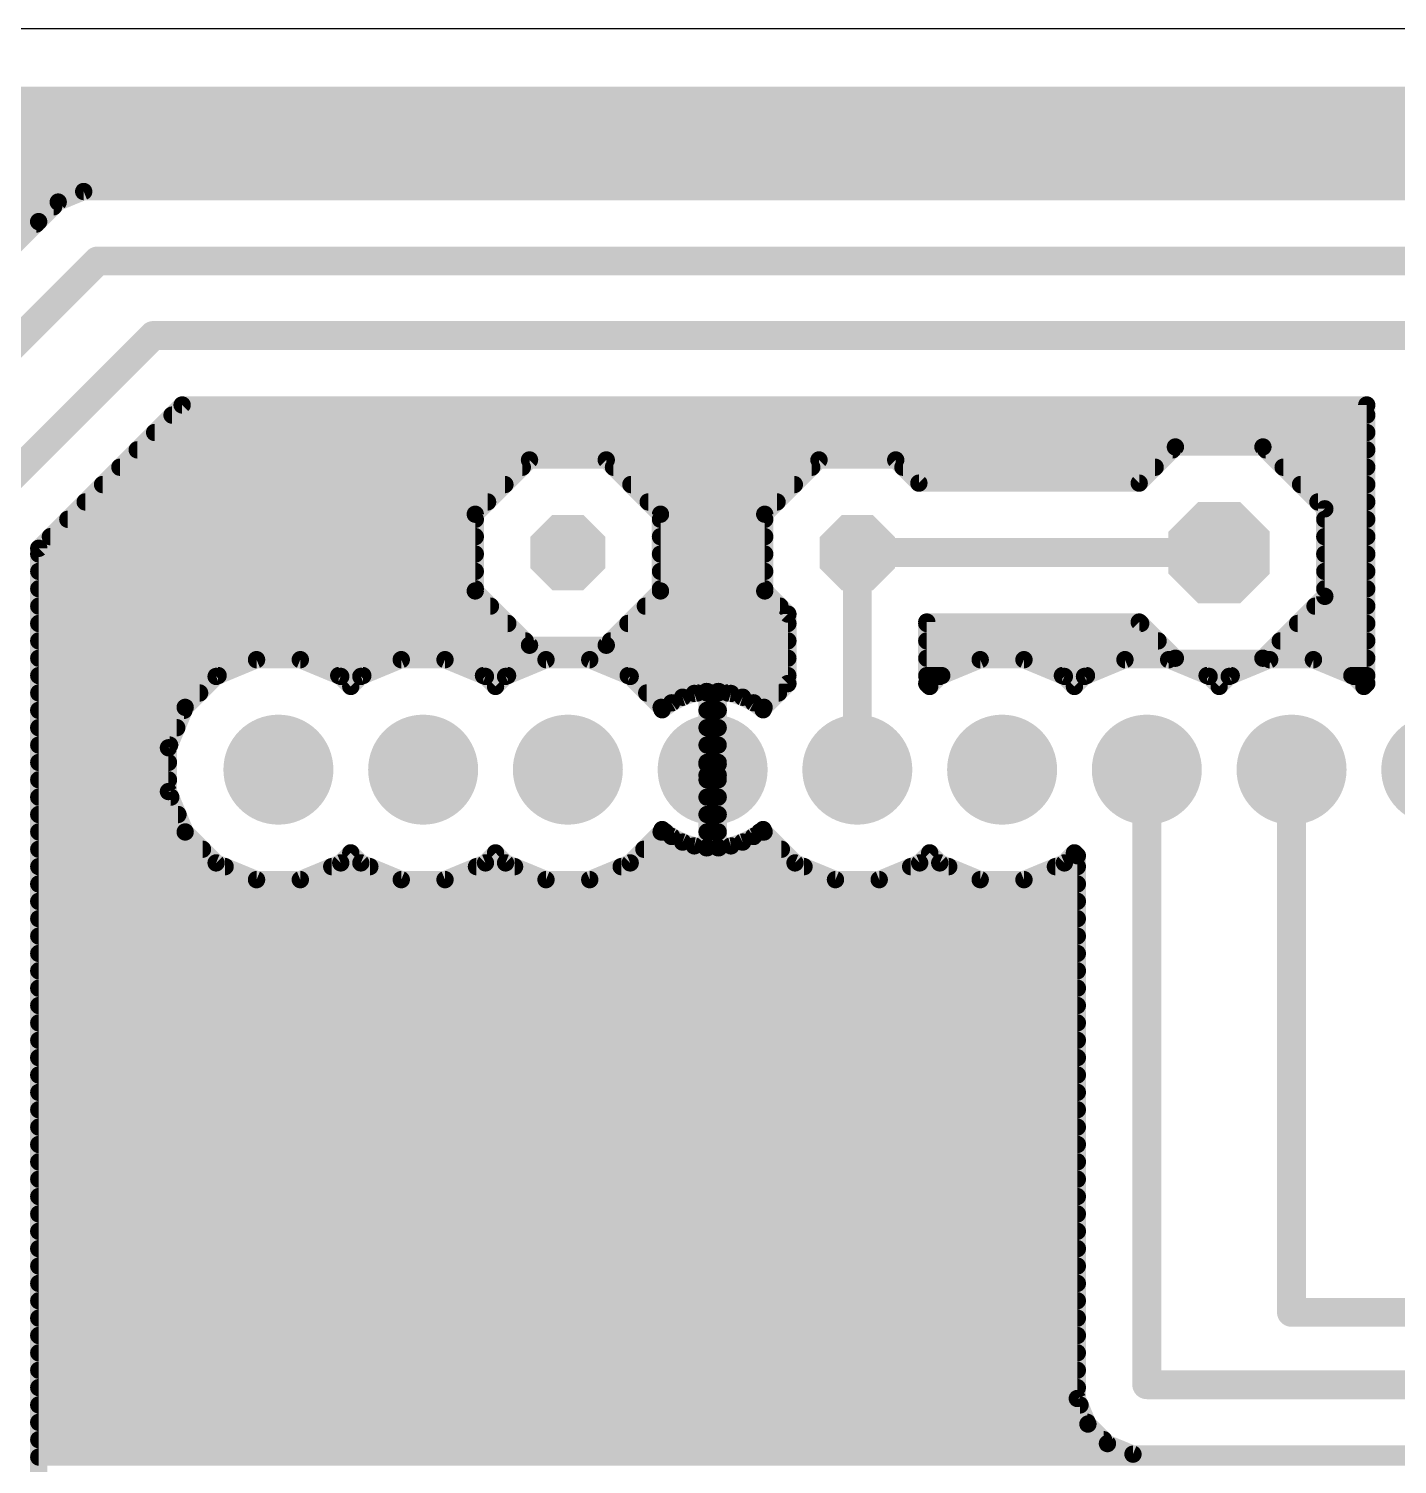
# Model space of a CAD drawing. Header units: millimetres. Extents: x 0 to 653, y 0 to 287.
# Drawn here: x 19.43 to 43.45, y 68.45 to 93.65 of the extents above; entities that cross this region are included whole.
import ezdxf

# ---------------------------------------------------------------- set-up
doc = ezdxf.new("R2010")
doc.units = ezdxf.units.MM
for name, color, linetype in [('16', 7, 'Continuous'), ('17', 7, 'Continuous'), ('20', 7, 'Continuous')]:
    doc.layers.add(name, color=color, linetype=linetype)

# ---------------------------------------------------------------- blocks, each defined once
blk = doc.blocks.new('ROUNDP')
at = {"const_width": 0.5}
blk.add_lwpolyline([(0, -0.25, 1), (0, 0.25, 1), (0, -0.25)], format="xyb", dxfattribs=at)
blk = doc.blocks.new('OCTAGONP')
at = {"const_width": 0.5}
blk.add_lwpolyline([(-0.25, -0.1036), (-0.25, 0.1036), (-0.1036, 0.25), (0.1036, 0.25), (0.25, 0.1036), (0.25, -0.1036), (0.1036, -0.25), (-0.1036, -0.25), (-0.25, -0.1036), (-0.25, 0.1036)], dxfattribs=at)

msp = doc.modelspace()

# ---------------------------------------------------------------- linework, layer by layer
at = {"layer": '16'}
for points, const_width in [([(3.357, 92.482), (86.347, 92.482)], 0.305), ([(3.526, 92.354), (86.347, 92.354)], 0.305), ([(3.831, 92.05), (86.347, 92.05)], 0.305), ([(3.98, 91.745), (86.347, 91.745)], 0.305), ([(4.106, 91.44), (86.347, 91.44)], 0.305), ([(4.108, 91.135), (86.347, 91.135)], 0.305), ([(4.108, 90.83), (86.347, 90.83)], 0.305), ([(19.947, 90.607), (19.604, 90.264)], 0.305), ([(20.395, 90.793), (19.947, 90.607)], 0.305), ([(46.915, 90.793), (20.395, 90.793)], 0.305), ([(3.99, 90.526), (19.866, 90.526)], 0.305), ([(3.856, 90.221), (19.561, 90.221)], 0.305), ([(19.604, 90.264), (16.454, 87.114)], 0.305), ([(17.145, 86.081), (20.637, 89.573)], 0.508), ([(20.637, 89.573), (46.672, 89.573)], 0.508), ([(21.617, 88.265), (18.387, 85.035)], 0.508), ([(44.133, 88.265), (21.617, 88.265)], 0.508), ([(19.607, 84.53), (22.122, 87.046)], 0.305), ([(22.122, 87.046), (42.913, 87.046)], 0.305), ([(42.913, 87.046), (42.913, 82.156)], 0.305), ([(21.945, 86.868), (42.913, 86.868)], 0.305), ([(21.64, 86.563), (42.913, 86.563)], 0.305), ([(39.554, 86.309), (38.919, 85.674)], 0.305), ([(41.09, 86.309), (39.554, 86.309)], 0.305), ([(42.177, 85.223), (41.09, 86.309)], 0.305), ([(21.335, 86.258), (39.504, 86.258)], 0.305), ([(28.219, 86.081), (27.267, 85.128)], 0.305), ([(29.566, 86.081), (28.219, 86.081)], 0.305), ([(30.518, 85.128), (29.566, 86.081)], 0.305), ([(33.299, 86.081), (32.347, 85.128)], 0.305), ([(34.646, 86.081), (33.299, 86.081)], 0.305), ([(35.052, 85.674), (34.646, 86.081)], 0.305), ([(41.141, 86.258), (42.913, 86.258)], 0.305), ([(21.03, 85.954), (28.092, 85.954)], 0.305), ([(29.693, 85.954), (33.172, 85.954)], 0.305), ([(34.773, 85.954), (39.199, 85.954)], 0.305), ([(41.446, 85.954), (42.913, 85.954)], 0.305), ([(20.726, 85.649), (27.787, 85.649)], 0.305), ([(29.998, 85.649), (32.867, 85.649)], 0.305), ([(38.919, 85.674), (35.052, 85.674)], 0.305), ([(41.751, 85.649), (42.913, 85.649)], 0.305), ([(20.421, 85.344), (27.483, 85.344)], 0.305), ([(30.302, 85.344), (32.563, 85.344)], 0.305), ([(42.056, 85.344), (42.913, 85.344)], 0.305), ([(20.116, 85.039), (27.267, 85.039)], 0.305), ([(27.267, 85.128), (27.267, 83.782)], 0.305), ([(30.518, 83.782), (30.518, 85.128)], 0.305), ([(30.518, 85.039), (32.347, 85.039)], 0.305), ([(32.347, 85.128), (32.347, 83.782)], 0.305), ([(42.177, 83.687), (42.177, 85.223)], 0.305), ([(42.177, 85.039), (42.913, 85.039)], 0.305), ([(19.607, 64.143), (19.607, 84.53)], 0.305), ([(19.811, 84.734), (27.267, 84.734)], 0.305), ([(30.518, 84.734), (32.347, 84.734)], 0.305), ([(33.972, 84.455), (33.972, 80.645)], 0.508), ([(40.322, 84.455), (33.972, 84.455)], 0.508), ([(42.177, 84.734), (42.913, 84.734)], 0.305), ([(19.607, 84.43), (27.267, 84.43)], 0.305), ([(30.518, 84.43), (32.347, 84.43)], 0.305), ([(42.177, 84.43), (42.913, 84.43)], 0.305), ([(19.607, 84.125), (27.267, 84.125)], 0.305), ([(30.518, 84.125), (32.347, 84.125)], 0.305), ([(42.177, 84.125), (42.913, 84.125)], 0.305), ([(19.607, 83.82), (27.267, 83.82)], 0.305), ([(27.267, 83.782), (28.219, 82.829)], 0.305), ([(29.566, 82.829), (30.518, 83.782)], 0.305), ([(30.518, 83.82), (32.347, 83.82)], 0.305), ([(32.347, 83.782), (32.753, 83.375)], 0.305), ([(42.177, 83.82), (42.913, 83.82)], 0.305), ([(19.607, 83.515), (27.533, 83.515)], 0.305), ([(30.252, 83.515), (32.613, 83.515)], 0.305), ([(41.09, 82.601), (42.177, 83.687)], 0.305), ([(42.005, 83.515), (42.913, 83.515)], 0.305), ([(32.753, 83.375), (32.753, 82.156)], 0.305), ([(19.607, 83.21), (27.838, 83.21)], 0.305), ([(29.947, 83.21), (32.753, 83.21)], 0.305), ([(35.192, 82.156), (35.192, 83.236)], 0.305), ([(35.192, 83.236), (38.919, 83.236)], 0.305), ([(35.192, 83.21), (38.945, 83.21)], 0.305), ([(38.919, 83.236), (39.554, 82.601)], 0.305), ([(41.7, 83.21), (42.913, 83.21)], 0.305), ([(19.607, 82.906), (28.143, 82.906)], 0.305), ([(28.219, 82.829), (29.566, 82.829)], 0.305), ([(29.642, 82.906), (32.753, 82.906)], 0.305), ([(35.192, 82.906), (39.25, 82.906)], 0.305), ([(41.395, 82.906), (42.913, 82.906)], 0.305), ([(19.607, 82.601), (32.753, 82.601)], 0.305), ([(23.428, 82.575), (22.719, 82.281)], 0.305), ([(24.197, 82.575), (23.428, 82.575)], 0.305), ([(24.906, 82.281), (24.197, 82.575)], 0.305), ([(25.968, 82.575), (25.259, 82.281)], 0.305), ([(26.736, 82.575), (25.968, 82.575)], 0.305), ([(27.446, 82.281), (26.736, 82.575)], 0.305), ([(28.509, 82.575), (27.799, 82.281)], 0.305), ([(29.276, 82.575), (28.509, 82.575)], 0.305), ([(29.986, 82.281), (29.276, 82.575)], 0.305), ([(35.192, 82.601), (39.554, 82.601)], 0.305), ([(36.129, 82.575), (35.419, 82.281)], 0.305), ([(36.897, 82.575), (36.129, 82.575)], 0.305), ([(37.606, 82.281), (36.897, 82.575)], 0.305), ([(38.669, 82.575), (37.959, 82.281)], 0.305), ([(39.437, 82.575), (38.669, 82.575)], 0.305), ([(40.146, 82.281), (39.437, 82.575)], 0.305), ([(39.554, 82.601), (41.09, 82.601)], 0.305), ([(41.209, 82.575), (40.499, 82.281)], 0.305), ([(41.09, 82.601), (42.913, 82.601)], 0.305), ([(41.977, 82.575), (41.209, 82.575)], 0.305), ([(42.686, 82.281), (41.977, 82.575)], 0.305), ([(19.607, 82.296), (22.754, 82.296)], 0.305), ([(22.719, 82.281), (22.176, 81.739)], 0.305), ([(24.871, 82.296), (25.294, 82.296)], 0.305), ([(25.082, 82.105), (24.906, 82.281)], 0.305), ([(25.259, 82.281), (25.082, 82.105)], 0.305), ([(27.411, 82.296), (27.834, 82.296)], 0.305), ([(27.622, 82.105), (27.446, 82.281)], 0.305), ([(27.799, 82.281), (27.622, 82.105)], 0.305), ([(29.951, 82.296), (32.753, 82.296)], 0.305), ([(30.529, 81.739), (29.986, 82.281)], 0.305), ([(35.192, 82.296), (35.454, 82.296)], 0.305), ([(35.419, 82.281), (35.242, 82.105)], 0.305), ([(37.571, 82.296), (37.994, 82.296)], 0.305), ([(37.782, 82.105), (37.606, 82.281)], 0.305), ([(37.959, 82.281), (37.782, 82.105)], 0.305), ([(40.111, 82.296), (40.534, 82.296)], 0.305), ([(40.322, 82.105), (40.146, 82.281)], 0.305), ([(40.499, 82.281), (40.322, 82.105)], 0.305), ([(42.651, 82.296), (42.913, 82.296)], 0.305), ([(42.862, 82.105), (42.686, 82.281)], 0.305), ([(19.607, 81.991), (22.429, 81.991)], 0.305), ([(30.276, 81.991), (31.164, 81.991)], 0.305), ([(31.325, 82.017), (31.111, 81.983)], 0.305), ([(31.335, 82.017), (31.325, 82.017)], 0.305), ([(31.335, 80.743), (31.335, 82.017)], 0.305), ([(31.335, 81.991), (31.53, 81.991)], 0.305), ([(31.54, 82.017), (31.53, 82.017)], 0.305), ([(31.53, 82.017), (31.53, 80.743)], 0.305), ([(31.754, 81.983), (31.54, 82.017)], 0.305), ([(31.701, 81.991), (32.589, 81.991)], 0.305), ([(32.753, 82.156), (32.336, 81.739)], 0.305), ([(35.242, 82.105), (35.192, 82.156)], 0.305), ([(42.913, 82.156), (42.862, 82.105)], 0.305), ([(22.176, 81.739), (21.882, 81.029)], 0.305), ([(30.546, 81.697), (30.529, 81.739)], 0.305), ([(30.714, 81.818), (30.546, 81.697)], 0.305), ([(30.906, 81.916), (30.714, 81.818)], 0.305), ([(31.111, 81.983), (30.906, 81.916)], 0.305), ([(31.959, 81.916), (31.754, 81.983)], 0.305), ([(32.151, 81.818), (31.959, 81.916)], 0.305), ([(32.319, 81.697), (32.151, 81.818)], 0.305), ([(32.336, 81.739), (32.319, 81.697)], 0.305), ([(19.607, 81.686), (22.154, 81.686)], 0.305), ([(31.335, 81.686), (31.53, 81.686)], 0.305), ([(19.607, 81.382), (22.028, 81.382)], 0.305), ([(31.335, 81.382), (31.53, 81.382)], 0.305), ([(19.607, 81.077), (21.902, 81.077)], 0.305), ([(21.882, 81.029), (21.882, 80.261)], 0.305), ([(31.335, 81.077), (31.53, 81.077)], 0.305), ([(19.607, 80.772), (21.882, 80.772)], 0.305), ([(31.335, 80.772), (31.53, 80.772)], 0.305), ([(31.53, 80.743), (31.335, 80.743)], 0.305), ([(39.053, 80.645), (39.053, 69.85)], 0.508), ([(41.593, 80.645), (41.593, 71.12)], 0.508), ([(31.335, 79.273), (31.335, 80.547)], 0.305), ([(31.335, 80.547), (31.53, 80.547)], 0.305), ([(31.53, 80.547), (31.53, 79.273)], 0.305), ([(19.607, 80.467), (21.882, 80.467)], 0.305), ([(21.882, 80.261), (22.176, 79.552)], 0.305), ([(31.335, 80.467), (31.53, 80.467)], 0.305), ([(19.607, 80.162), (21.923, 80.162)], 0.305), ([(31.335, 80.162), (31.53, 80.162)], 0.305), ([(19.607, 79.858), (22.049, 79.858)], 0.305), ([(31.335, 79.858), (31.53, 79.858)], 0.305), ([(19.607, 79.553), (22.175, 79.553)], 0.305), ([(22.176, 79.552), (22.719, 79.008)], 0.305), ([(29.986, 79.008), (30.529, 79.552)], 0.305), ([(30.529, 79.552), (30.546, 79.593)], 0.305), ([(30.529, 79.553), (30.602, 79.553)], 0.305), ([(30.546, 79.593), (30.714, 79.472)], 0.305), ([(30.714, 79.472), (30.906, 79.374)], 0.305), ([(31.335, 79.553), (31.53, 79.553)], 0.305), ([(31.959, 79.374), (32.151, 79.472)], 0.305), ([(32.151, 79.472), (32.319, 79.593)], 0.305), ([(32.263, 79.553), (32.336, 79.553)], 0.305), ([(32.319, 79.593), (32.336, 79.552)], 0.305), ([(32.336, 79.552), (32.879, 79.008)], 0.305), ([(19.607, 79.248), (22.48, 79.248)], 0.305), ([(30.226, 79.248), (32.639, 79.248)], 0.305), ([(30.906, 79.374), (31.111, 79.307)], 0.305), ([(31.111, 79.307), (31.325, 79.273)], 0.305), ([(31.325, 79.273), (31.335, 79.273)], 0.305), ([(31.53, 79.273), (31.54, 79.273)], 0.305), ([(31.54, 79.273), (31.754, 79.307)], 0.305), ([(31.754, 79.307), (31.959, 79.374)], 0.305), ([(22.719, 79.008), (23.428, 78.715)], 0.305), ([(24.197, 78.715), (24.906, 79.008)], 0.305), ([(24.906, 79.008), (25.082, 79.185)], 0.305), ([(25.082, 79.185), (25.259, 79.008)], 0.305), ([(25.259, 79.008), (25.968, 78.715)], 0.305), ([(26.736, 78.715), (27.446, 79.008)], 0.305), ([(27.446, 79.008), (27.622, 79.185)], 0.305), ([(27.622, 79.185), (27.799, 79.008)], 0.305), ([(27.799, 79.008), (28.509, 78.715)], 0.305), ([(29.276, 78.715), (29.986, 79.008)], 0.305), ([(32.879, 79.008), (33.589, 78.715)], 0.305), ([(34.356, 78.715), (35.066, 79.008)], 0.305), ([(35.066, 79.008), (35.242, 79.185)], 0.305), ([(35.242, 79.185), (35.419, 79.008)], 0.305), ([(35.419, 79.008), (36.129, 78.715)], 0.305), ([(36.897, 78.715), (37.606, 79.008)], 0.305), ([(37.606, 79.008), (37.782, 79.185)], 0.305), ([(37.782, 79.185), (37.833, 79.134)], 0.305), ([(37.833, 79.134), (37.833, 69.608)], 0.305), ([(19.607, 78.943), (22.877, 78.943)], 0.305), ([(23.428, 78.715), (24.197, 78.715)], 0.305), ([(24.748, 78.943), (25.417, 78.943)], 0.305), ([(25.968, 78.715), (26.736, 78.715)], 0.305), ([(27.288, 78.943), (27.957, 78.943)], 0.305), ([(28.509, 78.715), (29.276, 78.715)], 0.305), ([(29.828, 78.943), (33.037, 78.943)], 0.305), ([(33.589, 78.715), (34.356, 78.715)], 0.305), ([(34.908, 78.943), (35.577, 78.943)], 0.305), ([(36.129, 78.715), (36.897, 78.715)], 0.305), ([(37.448, 78.943), (37.833, 78.943)], 0.305), ([(19.607, 78.638), (37.833, 78.638)], 0.305), ([(19.607, 78.334), (37.833, 78.334)], 0.305), ([(19.607, 78.029), (37.833, 78.029)], 0.305), ([(19.607, 77.724), (37.833, 77.724)], 0.305), ([(19.607, 77.419), (37.833, 77.419)], 0.305), ([(19.607, 77.114), (37.833, 77.114)], 0.305), ([(19.607, 76.81), (37.833, 76.81)], 0.305), ([(19.607, 76.505), (37.833, 76.505)], 0.305), ([(19.607, 76.2), (37.833, 76.2)], 0.305), ([(19.607, 75.895), (37.833, 75.895)], 0.305), ([(19.607, 75.59), (37.833, 75.59)], 0.305), ([(19.607, 75.286), (37.833, 75.286)], 0.305), ([(19.607, 74.981), (37.833, 74.981)], 0.305), ([(19.607, 74.676), (37.833, 74.676)], 0.305), ([(19.607, 74.371), (37.833, 74.371)], 0.305), ([(19.607, 74.066), (37.833, 74.066)], 0.305), ([(19.607, 73.762), (37.833, 73.762)], 0.305), ([(19.607, 73.457), (37.833, 73.457)], 0.305), ([(19.607, 73.152), (37.833, 73.152)], 0.305), ([(19.607, 72.847), (37.833, 72.847)], 0.305), ([(19.607, 72.542), (37.833, 72.542)], 0.305), ([(19.607, 72.238), (37.833, 72.238)], 0.305), ([(19.607, 71.933), (37.833, 71.933)], 0.305), ([(19.607, 71.628), (37.833, 71.628)], 0.305), ([(19.607, 71.323), (37.833, 71.323)], 0.305), ([(41.593, 71.12), (67.945, 71.12)], 0.508), ([(19.607, 71.018), (37.833, 71.018)], 0.305), ([(19.607, 70.714), (37.833, 70.714)], 0.305), ([(19.607, 70.409), (37.833, 70.409)], 0.305), ([(19.607, 70.104), (37.833, 70.104)], 0.305), ([(39.053, 69.85), (67.31, 69.85)], 0.508), ([(19.607, 69.799), (37.833, 69.799)], 0.305), ([(19.607, 69.494), (37.88, 69.494)], 0.305), ([(37.833, 69.608), (38.019, 69.159)], 0.305), ([(19.607, 69.19), (38.006, 69.19)], 0.305), ([(38.019, 69.159), (38.362, 68.816)], 0.305), ([(19.607, 68.885), (38.294, 68.885)], 0.305), ([(38.362, 68.816), (38.81, 68.631)], 0.305), ([(19.607, 68.58), (66.856, 68.58)], 0.305), ([(38.81, 68.631), (66.805, 68.631)], 0.305)]:
    msp.add_lwpolyline(points, dxfattribs=dict(at, const_width=const_width))
for points, const_width in [([(19.918, 90.677, 1), (19.976, 90.537)], 0.152), ([(20.001, 90.553, 1), (19.893, 90.661)], 0.152), ([(20.395, 90.869, 1), (20.395, 90.716)], 0.152), ([(20.424, 90.722, 1), (20.366, 90.863)], 0.152), ([(19.866, 90.449, 1), (19.866, 90.602)], 0.152), ([(19.55, 90.318, 1), (19.658, 90.21)], 0.152), ([(19.658, 90.21, 1), (19.55, 90.318)], 0.152), ([(19.561, 90.145, 1), (19.561, 90.297)], 0.152), ([(20.637, 89.7, 1), (20.637, 89.446)], 0.254), ([(20.727, 89.484, 1), (20.548, 89.663)], 0.254), ([(21.617, 88.392, 1), (21.617, 88.138)], 0.254), ([(21.707, 88.175, 1), (21.528, 88.355)], 0.254), ([(22.122, 87.122, 1), (22.122, 86.97)], 0.152), ([(22.176, 86.992, 1), (22.069, 87.1)], 0.152), ([(42.989, 87.046, 1), (42.837, 87.046)], 0.152), ([(42.913, 86.97, 1), (42.913, 87.122)], 0.152), ([(21.945, 86.944, 1), (21.945, 86.792)], 0.152), ([(42.913, 86.792, 1), (42.913, 86.944)], 0.152), ([(21.64, 86.639, 1), (21.64, 86.487)], 0.152), ([(42.913, 86.487, 1), (42.913, 86.639)], 0.152), ([(39.554, 86.385, 1), (39.554, 86.233)], 0.152), ([(39.608, 86.255, 1), (39.501, 86.363)], 0.152), ([(41.144, 86.363, 1), (41.037, 86.255)], 0.152), ([(41.09, 86.233, 1), (41.09, 86.385)], 0.152), ([(21.335, 86.335, 1), (21.335, 86.182)], 0.152), ([(28.219, 86.157, 1), (28.219, 86.004)], 0.152), ([(28.273, 86.027, 1), (28.165, 86.135)], 0.152), ([(29.62, 86.135, 1), (29.512, 86.027)], 0.152), ([(29.566, 86.004, 1), (29.566, 86.157)], 0.152), ([(33.299, 86.157, 1), (33.299, 86.004)], 0.152), ([(33.353, 86.027, 1), (33.245, 86.135)], 0.152), ([(34.7, 86.135, 1), (34.592, 86.027)], 0.152), ([(34.646, 86.004, 1), (34.646, 86.157)], 0.152), ([(39.504, 86.182, 1), (39.504, 86.335)], 0.152), ([(41.141, 86.335, 1), (41.141, 86.182)], 0.152), ([(42.913, 86.182, 1), (42.913, 86.335)], 0.152), ([(21.03, 86.03, 1), (21.03, 85.877)], 0.152), ([(28.092, 85.877, 1), (28.092, 86.03)], 0.152), ([(29.693, 86.03, 1), (29.693, 85.877)], 0.152), ([(33.172, 85.877, 1), (33.172, 86.03)], 0.152), ([(34.773, 86.03, 1), (34.773, 85.877)], 0.152), ([(39.199, 85.877, 1), (39.199, 86.03)], 0.152), ([(41.446, 86.03, 1), (41.446, 85.877)], 0.152), ([(42.913, 85.877, 1), (42.913, 86.03)], 0.152), ([(20.726, 85.725, 1), (20.726, 85.573)], 0.152), ([(27.787, 85.573, 1), (27.787, 85.725)], 0.152), ([(29.998, 85.725, 1), (29.998, 85.573)], 0.152), ([(32.867, 85.573, 1), (32.867, 85.725)], 0.152), ([(35.052, 85.75, 1), (35.052, 85.598)], 0.152), ([(34.998, 85.62, 1), (35.106, 85.728)], 0.152), ([(38.866, 85.728, 1), (38.973, 85.62)], 0.152), ([(38.919, 85.598, 1), (38.919, 85.75)], 0.152), ([(41.751, 85.725, 1), (41.751, 85.573)], 0.152), ([(42.913, 85.573, 1), (42.913, 85.725)], 0.152), ([(20.421, 85.42, 1), (20.421, 85.268)], 0.152), ([(27.483, 85.268, 1), (27.483, 85.42)], 0.152), ([(30.302, 85.42, 1), (30.302, 85.268)], 0.152), ([(32.563, 85.268, 1), (32.563, 85.42)], 0.152), ([(42.056, 85.42, 1), (42.056, 85.268)], 0.152), ([(42.913, 85.268, 1), (42.913, 85.42)], 0.152), ([(20.116, 85.115, 1), (20.116, 84.963)], 0.152), ([(27.343, 85.128, 1), (27.191, 85.128)], 0.152), ([(27.213, 85.182, 1), (27.321, 85.075)], 0.152), ([(27.267, 84.963, 1), (27.267, 85.115)], 0.152), ([(30.594, 85.128, 1), (30.442, 85.128)], 0.152), ([(30.518, 85.115, 1), (30.518, 84.963)], 0.152), ([(30.464, 85.075, 1), (30.572, 85.182)], 0.152), ([(32.423, 85.128, 1), (32.271, 85.128)], 0.152), ([(32.293, 85.182, 1), (32.401, 85.075)], 0.152), ([(32.347, 84.963, 1), (32.347, 85.115)], 0.152), ([(42.253, 85.223, 1), (42.1, 85.223)], 0.152), ([(42.177, 85.115, 1), (42.177, 84.963)], 0.152), ([(42.123, 85.169, 1), (42.231, 85.277)], 0.152), ([(42.913, 84.963, 1), (42.913, 85.115)], 0.152), ([(19.683, 84.53, 1), (19.53, 84.53)], 0.152), ([(19.811, 84.811, 1), (19.811, 84.658)], 0.152), ([(27.267, 84.658, 1), (27.267, 84.811)], 0.152), ([(30.518, 84.811, 1), (30.518, 84.658)], 0.152), ([(32.347, 84.658, 1), (32.347, 84.811)], 0.152), ([(34.099, 84.455, 1), (33.846, 84.455)], 0.254), ([(33.972, 84.582, 1), (33.972, 84.328)], 0.254), ([(40.322, 84.328, 1), (40.322, 84.582)], 0.254), ([(42.177, 84.811, 1), (42.177, 84.658)], 0.152), ([(42.913, 84.658, 1), (42.913, 84.811)], 0.152), ([(19.553, 84.584, 1), (19.661, 84.476)], 0.152), ([(19.607, 84.506, 1), (19.607, 84.353)], 0.152), ([(27.267, 84.353, 1), (27.267, 84.506)], 0.152), ([(30.518, 84.506, 1), (30.518, 84.353)], 0.152), ([(32.347, 84.353, 1), (32.347, 84.506)], 0.152), ([(42.177, 84.506, 1), (42.177, 84.353)], 0.152), ([(42.913, 84.353, 1), (42.913, 84.506)], 0.152), ([(19.607, 84.201, 1), (19.607, 84.049)], 0.152), ([(27.267, 84.049, 1), (27.267, 84.201)], 0.152), ([(30.518, 84.201, 1), (30.518, 84.049)], 0.152), ([(32.347, 84.049, 1), (32.347, 84.201)], 0.152), ([(42.177, 84.201, 1), (42.177, 84.049)], 0.152), ([(42.913, 84.049, 1), (42.913, 84.201)], 0.152), ([(19.607, 83.896, 1), (19.607, 83.744)], 0.152), ([(27.321, 83.835, 1), (27.213, 83.728)], 0.152), ([(27.267, 83.744, 1), (27.267, 83.896)], 0.152), ([(30.518, 83.896, 1), (30.518, 83.744)], 0.152), ([(30.572, 83.728, 1), (30.464, 83.835)], 0.152), ([(32.401, 83.835, 1), (32.293, 83.728)], 0.152), ([(32.347, 83.744, 1), (32.347, 83.896)], 0.152), ([(42.177, 83.896, 1), (42.177, 83.744)], 0.152), ([(42.913, 83.744, 1), (42.913, 83.896)], 0.152), ([(19.607, 83.591, 1), (19.607, 83.439)], 0.152), ([(27.191, 83.782, 1), (27.343, 83.782)], 0.152), ([(27.533, 83.439, 1), (27.533, 83.591)], 0.152), ([(30.252, 83.591, 1), (30.252, 83.439)], 0.152), ([(30.442, 83.782, 1), (30.594, 83.782)], 0.152), ([(32.271, 83.782, 1), (32.423, 83.782)], 0.152), ([(32.613, 83.439, 1), (32.613, 83.591)], 0.152), ([(42.005, 83.591, 1), (42.005, 83.439)], 0.152), ([(42.1, 83.687, 1), (42.253, 83.687)], 0.152), ([(42.231, 83.633, 1), (42.123, 83.741)], 0.152), ([(42.913, 83.439, 1), (42.913, 83.591)], 0.152), ([(32.83, 83.375, 1), (32.677, 83.375)], 0.152), ([(32.699, 83.321, 1), (32.807, 83.429)], 0.152), ([(19.607, 83.287, 1), (19.607, 83.134)], 0.152), ([(27.838, 83.134, 1), (27.838, 83.287)], 0.152), ([(29.947, 83.287, 1), (29.947, 83.134)], 0.152), ([(32.753, 83.134, 1), (32.753, 83.287)], 0.152), ([(35.268, 83.236, 1), (35.115, 83.236)], 0.152), ([(35.192, 83.312, 1), (35.192, 83.16)], 0.152), ([(35.192, 83.287, 1), (35.192, 83.134)], 0.152), ([(38.973, 83.29, 1), (38.866, 83.182)], 0.152), ([(38.919, 83.16, 1), (38.919, 83.312)], 0.152), ([(38.945, 83.134, 1), (38.945, 83.287)], 0.152), ([(41.7, 83.287, 1), (41.7, 83.134)], 0.152), ([(42.913, 83.134, 1), (42.913, 83.287)], 0.152), ([(19.607, 82.982, 1), (19.607, 82.829)], 0.152), ([(28.143, 82.829, 1), (28.143, 82.982)], 0.152), ([(28.219, 82.906, 1), (28.219, 82.753)], 0.152), ([(28.165, 82.775, 1), (28.273, 82.883)], 0.152), ([(29.512, 82.883, 1), (29.62, 82.775)], 0.152), ([(29.642, 82.982, 1), (29.642, 82.829)], 0.152), ([(29.566, 82.753, 1), (29.566, 82.906)], 0.152), ([(32.753, 82.829, 1), (32.753, 82.982)], 0.152), ([(35.192, 82.982, 1), (35.192, 82.829)], 0.152), ([(39.25, 82.829, 1), (39.25, 82.982)], 0.152), ([(41.395, 82.982, 1), (41.395, 82.829)], 0.152), ([(42.913, 82.829, 1), (42.913, 82.982)], 0.152), ([(19.607, 82.677, 1), (19.607, 82.525)], 0.152), ([(23.428, 82.652, 1), (23.428, 82.499)], 0.152), ([(23.458, 82.505, 1), (23.399, 82.646)], 0.152), ([(24.226, 82.646, 1), (24.167, 82.505)], 0.152), ([(24.197, 82.499, 1), (24.197, 82.652)], 0.152), ([(25.968, 82.652, 1), (25.968, 82.499)], 0.152), ([(25.998, 82.505, 1), (25.939, 82.646)], 0.152), ([(26.766, 82.646, 1), (26.707, 82.505)], 0.152), ([(26.736, 82.499, 1), (26.736, 82.652)], 0.152), ([(28.509, 82.652, 1), (28.509, 82.499)], 0.152), ([(28.538, 82.505, 1), (28.479, 82.646)], 0.152), ([(29.306, 82.646, 1), (29.247, 82.505)], 0.152), ([(29.276, 82.499, 1), (29.276, 82.652)], 0.152), ([(32.753, 82.525, 1), (32.753, 82.677)], 0.152), ([(35.192, 82.677, 1), (35.192, 82.525)], 0.152), ([(36.129, 82.652, 1), (36.129, 82.499)], 0.152), ([(36.158, 82.505, 1), (36.099, 82.646)], 0.152), ([(36.926, 82.646, 1), (36.867, 82.505)], 0.152), ([(36.897, 82.499, 1), (36.897, 82.652)], 0.152), ([(38.669, 82.652, 1), (38.669, 82.499)], 0.152), ([(38.698, 82.505, 1), (38.639, 82.646)], 0.152), ([(39.466, 82.646, 1), (39.407, 82.505)], 0.152), ([(39.437, 82.499, 1), (39.437, 82.652)], 0.152), ([(39.554, 82.677, 1), (39.554, 82.525)], 0.152), ([(39.501, 82.547, 1), (39.608, 82.655)], 0.152), ([(39.554, 82.525, 1), (39.554, 82.677)], 0.152), ([(41.09, 82.677, 1), (41.09, 82.525)], 0.152), ([(41.037, 82.655, 1), (41.144, 82.547)], 0.152), ([(41.09, 82.525, 1), (41.09, 82.677)], 0.152), ([(41.209, 82.652, 1), (41.209, 82.499)], 0.152), ([(41.238, 82.505, 1), (41.179, 82.646)], 0.152), ([(42.006, 82.646, 1), (41.947, 82.505)], 0.152), ([(41.977, 82.499, 1), (41.977, 82.652)], 0.152), ([(42.913, 82.525, 1), (42.913, 82.677)], 0.152), ([(19.607, 82.372, 1), (19.607, 82.22)], 0.152), ([(22.69, 82.352, 1), (22.748, 82.211)], 0.152), ([(22.773, 82.228, 1), (22.665, 82.335)], 0.152), ([(22.754, 82.22, 1), (22.754, 82.372)], 0.152), ([(24.871, 82.372, 1), (24.871, 82.22)], 0.152), ([(24.96, 82.335, 1), (24.852, 82.228)], 0.152), ([(24.877, 82.211, 1), (24.935, 82.352)], 0.152), ([(25.23, 82.352, 1), (25.288, 82.211)], 0.152), ([(25.313, 82.228, 1), (25.205, 82.335)], 0.152), ([(25.294, 82.22, 1), (25.294, 82.372)], 0.152), ([(27.411, 82.372, 1), (27.411, 82.22)], 0.152), ([(27.5, 82.335, 1), (27.392, 82.228)], 0.152), ([(27.417, 82.211, 1), (27.475, 82.352)], 0.152), ([(27.77, 82.352, 1), (27.828, 82.211)], 0.152), ([(27.853, 82.228, 1), (27.745, 82.335)], 0.152), ([(27.834, 82.22, 1), (27.834, 82.372)], 0.152), ([(29.951, 82.372, 1), (29.951, 82.22)], 0.152), ([(30.04, 82.335, 1), (29.932, 82.228)], 0.152), ([(29.957, 82.211, 1), (30.015, 82.352)], 0.152), ([(32.753, 82.22, 1), (32.753, 82.372)], 0.152), ([(35.192, 82.372, 1), (35.192, 82.22)], 0.152), ([(35.39, 82.352, 1), (35.448, 82.211)], 0.152), ([(35.473, 82.228, 1), (35.365, 82.335)], 0.152), ([(35.454, 82.22, 1), (35.454, 82.372)], 0.152), ([(37.571, 82.372, 1), (37.571, 82.22)], 0.152), ([(37.66, 82.335, 1), (37.552, 82.228)], 0.152), ([(37.577, 82.211, 1), (37.635, 82.352)], 0.152), ([(37.93, 82.352, 1), (37.988, 82.211)], 0.152), ([(38.013, 82.228, 1), (37.905, 82.335)], 0.152), ([(37.994, 82.22, 1), (37.994, 82.372)], 0.152), ([(40.111, 82.372, 1), (40.111, 82.22)], 0.152), ([(40.2, 82.335, 1), (40.092, 82.228)], 0.152), ([(40.117, 82.211, 1), (40.175, 82.352)], 0.152), ([(40.47, 82.352, 1), (40.528, 82.211)], 0.152), ([(40.553, 82.228, 1), (40.445, 82.335)], 0.152), ([(40.534, 82.22, 1), (40.534, 82.372)], 0.152), ([(42.651, 82.372, 1), (42.651, 82.22)], 0.152), ([(42.74, 82.335, 1), (42.632, 82.228)], 0.152), ([(42.657, 82.211, 1), (42.715, 82.352)], 0.152), ([(42.913, 82.22, 1), (42.913, 82.372)], 0.152), ([(19.607, 82.067, 1), (19.607, 81.915)], 0.152), ([(22.429, 81.915, 1), (22.429, 82.067)], 0.152), ([(25.029, 82.159, 1), (25.136, 82.051)], 0.152), ([(25.029, 82.051, 1), (25.136, 82.159)], 0.152), ([(27.569, 82.159, 1), (27.676, 82.051)], 0.152), ([(27.569, 82.051, 1), (27.676, 82.159)], 0.152), ([(30.276, 82.067, 1), (30.276, 81.915)], 0.152), ([(31.164, 81.915, 1), (31.164, 82.067)], 0.152), ([(31.325, 82.093, 1), (31.325, 81.94)], 0.152), ([(31.411, 82.017, 1), (31.259, 82.017)], 0.152), ([(31.335, 82.067, 1), (31.335, 81.915)], 0.152), ([(31.337, 81.941, 1), (31.313, 82.092)], 0.152), ([(31.335, 81.94, 1), (31.335, 82.093)], 0.152), ([(31.53, 82.093, 1), (31.53, 81.94)], 0.152), ([(31.606, 82.017, 1), (31.454, 82.017)], 0.152), ([(31.552, 82.092, 1), (31.529, 81.941)], 0.152), ([(31.53, 81.915, 1), (31.53, 82.067)], 0.152), ([(31.54, 81.94, 1), (31.54, 82.093)], 0.152), ([(31.701, 82.067, 1), (31.701, 81.915)], 0.152), ([(32.589, 81.915, 1), (32.589, 82.067)], 0.152), ([(32.677, 82.156, 1), (32.83, 82.156)], 0.152), ([(32.807, 82.102, 1), (32.699, 82.21)], 0.152), ([(35.246, 82.21, 1), (35.138, 82.102)], 0.152), ([(35.115, 82.156, 1), (35.268, 82.156)], 0.152), ([(35.189, 82.159, 1), (35.296, 82.051)], 0.152), ([(35.189, 82.051, 1), (35.296, 82.159)], 0.152), ([(37.729, 82.159, 1), (37.836, 82.051)], 0.152), ([(37.729, 82.051, 1), (37.836, 82.159)], 0.152), ([(40.269, 82.159, 1), (40.376, 82.051)], 0.152), ([(40.269, 82.051, 1), (40.376, 82.159)], 0.152), ([(42.809, 82.159, 1), (42.916, 82.051)], 0.152), ([(42.809, 82.051, 1), (42.916, 82.159)], 0.152), ([(42.837, 82.156, 1), (42.989, 82.156)], 0.152), ([(42.967, 82.102, 1), (42.859, 82.21)], 0.152), ([(22.246, 81.709, 1), (22.106, 81.768)], 0.152), ([(30.599, 81.768, 1), (30.459, 81.709)], 0.152), ([(30.679, 81.886, 1), (30.748, 81.75)], 0.152), ([(30.758, 81.756, 1), (30.669, 81.88)], 0.152), ([(30.882, 81.989, 1), (30.93, 81.844)], 0.152), ([(30.941, 81.848, 1), (30.871, 81.984)], 0.152), ([(31.099, 82.058, 1), (31.123, 81.908)], 0.152), ([(31.135, 81.91, 1), (31.088, 82.055)], 0.152), ([(31.777, 82.055, 1), (31.73, 81.91)], 0.152), ([(31.742, 81.908, 1), (31.766, 82.058)], 0.152), ([(31.994, 81.984, 1), (31.924, 81.848)], 0.152), ([(31.936, 81.844, 1), (31.983, 81.989)], 0.152), ([(32.196, 81.88, 1), (32.107, 81.756)], 0.152), ([(32.117, 81.75, 1), (32.186, 81.886)], 0.152), ([(32.406, 81.709, 1), (32.266, 81.768)], 0.152), ([(19.607, 81.763, 1), (19.607, 81.61)], 0.152), ([(22.122, 81.792, 1), (22.23, 81.685)], 0.152), ([(22.154, 81.61, 1), (22.154, 81.763)], 0.152), ([(30.502, 81.758, 1), (30.591, 81.635)], 0.152), ([(30.475, 81.685, 1), (30.583, 81.792)], 0.152), ([(30.476, 81.667, 1), (30.617, 81.726)], 0.152), ([(31.335, 81.763, 1), (31.335, 81.61)], 0.152), ([(31.53, 81.61, 1), (31.53, 81.763)], 0.152), ([(32.248, 81.726, 1), (32.389, 81.667)], 0.152), ([(32.282, 81.792, 1), (32.39, 81.685)], 0.152), ([(32.274, 81.635, 1), (32.363, 81.758)], 0.152), ([(19.607, 81.458, 1), (19.607, 81.305)], 0.152), ([(22.028, 81.305, 1), (22.028, 81.458)], 0.152), ([(31.335, 81.458, 1), (31.335, 81.305)], 0.152), ([(31.53, 81.305, 1), (31.53, 81.458)], 0.152), ([(19.607, 81.153, 1), (19.607, 81.001)], 0.152), ([(21.958, 81.029, 1), (21.806, 81.029)], 0.152), ([(21.902, 81.001, 1), (21.902, 81.153)], 0.152), ([(31.335, 81.153, 1), (31.335, 81.001)], 0.152), ([(31.53, 81.001, 1), (31.53, 81.153)], 0.152), ([(19.607, 80.848, 1), (19.607, 80.696)], 0.152), ([(21.812, 81.058, 1), (21.953, 81)], 0.152), ([(21.882, 80.696, 1), (21.882, 80.848)], 0.152), ([(31.335, 80.848, 1), (31.335, 80.696)], 0.152), ([(31.335, 80.819, 1), (31.335, 80.666)], 0.152), ([(31.53, 80.696, 1), (31.53, 80.848)], 0.152), ([(31.53, 80.666, 1), (31.53, 80.819)], 0.152), ([(39.179, 80.645, 1), (38.925, 80.645)], 0.254), ([(41.719, 80.645, 1), (41.465, 80.645)], 0.254), ([(31.259, 80.743, 1), (31.411, 80.743)], 0.152), ([(31.411, 80.547, 1), (31.259, 80.547)], 0.152), ([(31.335, 80.624, 1), (31.335, 80.471)], 0.152), ([(31.454, 80.743, 1), (31.606, 80.743)], 0.152), ([(31.606, 80.547, 1), (31.454, 80.547)], 0.152), ([(31.53, 80.471, 1), (31.53, 80.624)], 0.152), ([(33.846, 80.645, 1), (34.099, 80.645)], 0.254), ([(19.607, 80.543, 1), (19.607, 80.391)], 0.152), ([(21.953, 80.29, 1), (21.812, 80.232)], 0.152), ([(21.882, 80.391, 1), (21.882, 80.543)], 0.152), ([(31.335, 80.543, 1), (31.335, 80.391)], 0.152), ([(31.53, 80.391, 1), (31.53, 80.543)], 0.152), ([(19.607, 80.239, 1), (19.607, 80.086)], 0.152), ([(21.806, 80.261, 1), (21.958, 80.261)], 0.152), ([(21.923, 80.086, 1), (21.923, 80.239)], 0.152), ([(31.335, 80.239, 1), (31.335, 80.086)], 0.152), ([(31.53, 80.086, 1), (31.53, 80.239)], 0.152), ([(19.607, 79.934, 1), (19.607, 79.781)], 0.152), ([(22.049, 79.781, 1), (22.049, 79.934)], 0.152), ([(31.335, 79.934, 1), (31.335, 79.781)], 0.152), ([(31.53, 79.781, 1), (31.53, 79.934)], 0.152), ([(19.607, 79.629, 1), (19.607, 79.477)], 0.152), ([(22.23, 79.605, 1), (22.122, 79.498)], 0.152), ([(22.106, 79.522, 1), (22.246, 79.581)], 0.152), ([(22.175, 79.477, 1), (22.175, 79.629)], 0.152), ([(30.529, 79.629, 1), (30.529, 79.477)], 0.152), ([(30.459, 79.581, 1), (30.599, 79.522)], 0.152), ([(30.591, 79.655, 1), (30.502, 79.532)], 0.152), ([(30.583, 79.498, 1), (30.475, 79.605)], 0.152), ([(30.617, 79.564, 1), (30.476, 79.623)], 0.152), ([(30.602, 79.477, 1), (30.602, 79.629)], 0.152), ([(30.748, 79.54, 1), (30.679, 79.404)], 0.152), ([(31.335, 79.629, 1), (31.335, 79.477)], 0.152), ([(31.53, 79.477, 1), (31.53, 79.629)], 0.152), ([(32.186, 79.404, 1), (32.117, 79.54)], 0.152), ([(32.263, 79.629, 1), (32.263, 79.477)], 0.152), ([(32.389, 79.623, 1), (32.248, 79.564)], 0.152), ([(32.39, 79.605, 1), (32.282, 79.498)], 0.152), ([(32.266, 79.522, 1), (32.406, 79.581)], 0.152), ([(32.363, 79.532, 1), (32.274, 79.655)], 0.152), ([(32.336, 79.477, 1), (32.336, 79.629)], 0.152), ([(19.607, 79.324, 1), (19.607, 79.172)], 0.152), ([(22.48, 79.172, 1), (22.48, 79.324)], 0.152), ([(30.226, 79.324, 1), (30.226, 79.172)], 0.152), ([(30.669, 79.41, 1), (30.758, 79.534)], 0.152), ([(30.93, 79.446, 1), (30.882, 79.301)], 0.152), ([(30.871, 79.306, 1), (30.941, 79.442)], 0.152), ([(31.123, 79.382, 1), (31.099, 79.232)], 0.152), ([(31.088, 79.235, 1), (31.135, 79.38)], 0.152), ([(31.325, 79.35, 1), (31.325, 79.197)], 0.152), ([(31.313, 79.198, 1), (31.337, 79.349)], 0.152), ([(31.335, 79.197, 1), (31.335, 79.35)], 0.152), ([(31.53, 79.35, 1), (31.53, 79.197)], 0.152), ([(31.529, 79.349, 1), (31.552, 79.198)], 0.152), ([(31.54, 79.197, 1), (31.54, 79.35)], 0.152), ([(31.73, 79.38, 1), (31.777, 79.235)], 0.152), ([(31.766, 79.232, 1), (31.742, 79.382)], 0.152), ([(31.924, 79.442, 1), (31.994, 79.306)], 0.152), ([(31.983, 79.301, 1), (31.936, 79.446)], 0.152), ([(32.107, 79.534, 1), (32.196, 79.41)], 0.152), ([(32.639, 79.172, 1), (32.639, 79.324)], 0.152), ([(22.748, 79.079, 1), (22.69, 78.938)], 0.152), ([(22.665, 78.955, 1), (22.773, 79.062)], 0.152), ([(24.852, 79.062, 1), (24.96, 78.955)], 0.152), ([(24.935, 78.938, 1), (24.877, 79.079)], 0.152), ([(25.136, 79.239, 1), (25.029, 79.131)], 0.152), ([(25.136, 79.131, 1), (25.029, 79.239)], 0.152), ([(25.288, 79.079, 1), (25.23, 78.938)], 0.152), ([(25.205, 78.955, 1), (25.313, 79.062)], 0.152), ([(27.392, 79.062, 1), (27.5, 78.955)], 0.152), ([(27.475, 78.938, 1), (27.417, 79.079)], 0.152), ([(27.676, 79.239, 1), (27.569, 79.131)], 0.152), ([(27.676, 79.131, 1), (27.569, 79.239)], 0.152), ([(27.828, 79.079, 1), (27.77, 78.938)], 0.152), ([(27.745, 78.955, 1), (27.853, 79.062)], 0.152), ([(29.932, 79.062, 1), (30.04, 78.955)], 0.152), ([(30.015, 78.938, 1), (29.957, 79.079)], 0.152), ([(31.259, 79.273, 1), (31.411, 79.273)], 0.152), ([(31.454, 79.273, 1), (31.606, 79.273)], 0.152), ([(32.908, 79.079, 1), (32.85, 78.938)], 0.152), ([(32.825, 78.955, 1), (32.933, 79.062)], 0.152), ([(35.012, 79.062, 1), (35.12, 78.955)], 0.152), ([(35.095, 78.938, 1), (35.037, 79.079)], 0.152), ([(35.296, 79.239, 1), (35.189, 79.131)], 0.152), ([(35.296, 79.131, 1), (35.189, 79.239)], 0.152), ([(35.448, 79.079, 1), (35.39, 78.938)], 0.152), ([(35.365, 78.955, 1), (35.473, 79.062)], 0.152), ([(37.552, 79.062, 1), (37.66, 78.955)], 0.152), ([(37.635, 78.938, 1), (37.577, 79.079)], 0.152), ([(37.836, 79.239, 1), (37.729, 79.131)], 0.152), ([(37.836, 79.131, 1), (37.729, 79.239)], 0.152), ([(37.91, 79.134, 1), (37.757, 79.134)], 0.152), ([(37.779, 79.08, 1), (37.887, 79.188)], 0.152), ([(19.607, 79.019, 1), (19.607, 78.867)], 0.152), ([(22.877, 78.867, 1), (22.877, 79.019)], 0.152), ([(23.428, 78.791, 1), (23.428, 78.638)], 0.152), ([(24.197, 78.638, 1), (24.197, 78.791)], 0.152), ([(24.748, 79.019, 1), (24.748, 78.867)], 0.152), ([(25.417, 78.867, 1), (25.417, 79.019)], 0.152), ([(25.968, 78.791, 1), (25.968, 78.638)], 0.152), ([(26.736, 78.638, 1), (26.736, 78.791)], 0.152), ([(27.288, 79.019, 1), (27.288, 78.867)], 0.152), ([(27.957, 78.867, 1), (27.957, 79.019)], 0.152), ([(28.509, 78.791, 1), (28.509, 78.638)], 0.152), ([(29.276, 78.638, 1), (29.276, 78.791)], 0.152), ([(29.828, 79.019, 1), (29.828, 78.867)], 0.152), ([(33.037, 78.867, 1), (33.037, 79.019)], 0.152), ([(33.589, 78.791, 1), (33.589, 78.638)], 0.152), ([(34.356, 78.638, 1), (34.356, 78.791)], 0.152), ([(34.908, 79.019, 1), (34.908, 78.867)], 0.152), ([(35.577, 78.867, 1), (35.577, 79.019)], 0.152), ([(36.129, 78.791, 1), (36.129, 78.638)], 0.152), ([(36.897, 78.638, 1), (36.897, 78.791)], 0.152), ([(37.448, 79.019, 1), (37.448, 78.867)], 0.152), ([(37.833, 78.867, 1), (37.833, 79.019)], 0.152), ([(19.607, 78.715, 1), (19.607, 78.562)], 0.152), ([(23.399, 78.644, 1), (23.458, 78.785)], 0.152), ([(24.167, 78.785, 1), (24.226, 78.644)], 0.152), ([(25.939, 78.644, 1), (25.998, 78.785)], 0.152), ([(26.707, 78.785, 1), (26.766, 78.644)], 0.152), ([(28.479, 78.644, 1), (28.538, 78.785)], 0.152), ([(29.247, 78.785, 1), (29.306, 78.644)], 0.152), ([(33.559, 78.644, 1), (33.618, 78.785)], 0.152), ([(34.327, 78.785, 1), (34.386, 78.644)], 0.152), ([(36.099, 78.644, 1), (36.158, 78.785)], 0.152), ([(36.867, 78.785, 1), (36.926, 78.644)], 0.152), ([(37.833, 78.562, 1), (37.833, 78.715)], 0.152), ([(19.607, 78.41, 1), (19.607, 78.257)], 0.152), ([(37.833, 78.257, 1), (37.833, 78.41)], 0.152), ([(19.607, 78.105, 1), (19.607, 77.953)], 0.152), ([(37.833, 77.953, 1), (37.833, 78.105)], 0.152), ([(19.607, 77.8, 1), (19.607, 77.648)], 0.152), ([(37.833, 77.648, 1), (37.833, 77.8)], 0.152), ([(19.607, 77.495, 1), (19.607, 77.343)], 0.152), ([(37.833, 77.343, 1), (37.833, 77.495)], 0.152), ([(19.607, 77.191, 1), (19.607, 77.038)], 0.152), ([(37.833, 77.038, 1), (37.833, 77.191)], 0.152), ([(19.607, 76.886, 1), (19.607, 76.733)], 0.152), ([(37.833, 76.733, 1), (37.833, 76.886)], 0.152), ([(19.607, 76.581, 1), (19.607, 76.429)], 0.152), ([(37.833, 76.429, 1), (37.833, 76.581)], 0.152), ([(19.607, 76.276, 1), (19.607, 76.124)], 0.152), ([(37.833, 76.124, 1), (37.833, 76.276)], 0.152), ([(19.607, 75.971, 1), (19.607, 75.819)], 0.152), ([(37.833, 75.819, 1), (37.833, 75.971)], 0.152), ([(19.607, 75.667, 1), (19.607, 75.514)], 0.152), ([(37.833, 75.514, 1), (37.833, 75.667)], 0.152), ([(19.607, 75.362, 1), (19.607, 75.209)], 0.152), ([(37.833, 75.209, 1), (37.833, 75.362)], 0.152), ([(19.607, 75.057, 1), (19.607, 74.905)], 0.152), ([(37.833, 74.905, 1), (37.833, 75.057)], 0.152), ([(19.607, 74.752, 1), (19.607, 74.6)], 0.152), ([(37.833, 74.6, 1), (37.833, 74.752)], 0.152), ([(19.607, 74.447, 1), (19.607, 74.295)], 0.152), ([(37.833, 74.295, 1), (37.833, 74.447)], 0.152), ([(19.607, 74.143, 1), (19.607, 73.99)], 0.152), ([(37.833, 73.99, 1), (37.833, 74.143)], 0.152), ([(19.607, 73.838, 1), (19.607, 73.685)], 0.152), ([(37.833, 73.685, 1), (37.833, 73.838)], 0.152), ([(19.607, 73.533, 1), (19.607, 73.381)], 0.152), ([(37.833, 73.381, 1), (37.833, 73.533)], 0.152), ([(19.607, 73.228, 1), (19.607, 73.076)], 0.152), ([(37.833, 73.076, 1), (37.833, 73.228)], 0.152), ([(19.607, 72.923, 1), (19.607, 72.771)], 0.152), ([(37.833, 72.771, 1), (37.833, 72.923)], 0.152), ([(19.607, 72.619, 1), (19.607, 72.466)], 0.152), ([(37.833, 72.466, 1), (37.833, 72.619)], 0.152), ([(19.607, 72.314, 1), (19.607, 72.161)], 0.152), ([(37.833, 72.161, 1), (37.833, 72.314)], 0.152), ([(19.607, 72.009, 1), (19.607, 71.857)], 0.152), ([(37.833, 71.857, 1), (37.833, 72.009)], 0.152), ([(19.607, 71.704, 1), (19.607, 71.552)], 0.152), ([(37.833, 71.552, 1), (37.833, 71.704)], 0.152), ([(19.607, 71.399, 1), (19.607, 71.247)], 0.152), ([(37.833, 71.247, 1), (37.833, 71.399)], 0.152), ([(41.593, 71.247, 1), (41.593, 70.993)], 0.254), ([(19.607, 71.095, 1), (19.607, 70.942)], 0.152), ([(37.833, 70.942, 1), (37.833, 71.095)], 0.152), ([(41.465, 71.12, 1), (41.719, 71.12)], 0.254), ([(19.607, 70.79, 1), (19.607, 70.637)], 0.152), ([(37.833, 70.637, 1), (37.833, 70.79)], 0.152), ([(19.607, 70.485, 1), (19.607, 70.333)], 0.152), ([(37.833, 70.333, 1), (37.833, 70.485)], 0.152), ([(19.607, 70.18, 1), (19.607, 70.028)], 0.152), ([(37.833, 70.028, 1), (37.833, 70.18)], 0.152), ([(39.053, 69.977, 1), (39.053, 69.723)], 0.254), ([(19.607, 69.875, 1), (19.607, 69.723)], 0.152), ([(37.833, 69.723, 1), (37.833, 69.875)], 0.152), ([(38.925, 69.85, 1), (39.179, 69.85)], 0.254), ([(19.607, 69.571, 1), (19.607, 69.418)], 0.152), ([(37.904, 69.637, 1), (37.763, 69.578)], 0.152), ([(37.757, 69.608, 1), (37.91, 69.608)], 0.152), ([(37.88, 69.418, 1), (37.88, 69.571)], 0.152), ([(19.607, 69.266, 1), (19.607, 69.113)], 0.152), ([(38.073, 69.213, 1), (37.965, 69.106)], 0.152), ([(38.006, 69.113, 1), (38.006, 69.266)], 0.152), ([(37.949, 69.13, 1), (38.089, 69.189)], 0.152), ([(19.607, 68.961, 1), (19.607, 68.809)], 0.152), ([(38.391, 68.887, 1), (38.333, 68.746)], 0.152), ([(38.294, 68.809, 1), (38.294, 68.961)], 0.152), ([(38.308, 68.763, 1), (38.416, 68.87)], 0.152), ([(19.607, 68.656, 1), (19.607, 68.504)], 0.152), ([(38.81, 68.707, 1), (38.81, 68.555)], 0.152), ([(38.781, 68.56, 1), (38.839, 68.701)], 0.152)]:
    msp.add_lwpolyline(points, format="xyb", dxfattribs=dict(at, const_width=const_width))
at = {"layer": '20'}
msp.add_line((187.94, 93.65), (0, 93.65), dxfattribs=at)

# ---------------------------------------------------------------- block references
at = {"layer": '17', "rotation": 180}
for name, p, xscale, yscale in [('OCTAGONP', (40.322, 84.455), 1.778, 1.778), ('OCTAGONP', (40.322, 84.455), 1.778, 1.778), ('ROUNDP', (23.812, 80.645), 1.9304, 1.9304), ('ROUNDP', (23.812, 80.645), 1.9304, 1.9304), ('ROUNDP', (26.352, 80.645), 1.9304, 1.9304), ('ROUNDP', (26.352, 80.645), 1.9304, 1.9304), ('ROUNDP', (28.892, 80.645), 1.9304, 1.9304), ('ROUNDP', (28.892, 80.645), 1.9304, 1.9304), ('ROUNDP', (31.433, 80.645), 1.9304, 1.9304), ('ROUNDP', (31.433, 80.645), 1.9304, 1.9304), ('ROUNDP', (33.972, 80.645), 1.9304, 1.9304), ('ROUNDP', (33.972, 80.645), 1.9304, 1.9304), ('ROUNDP', (36.513, 80.645), 1.9304, 1.9304), ('ROUNDP', (36.513, 80.645), 1.9304, 1.9304), ('ROUNDP', (39.053, 80.645), 1.9304, 1.9304), ('ROUNDP', (39.053, 80.645), 1.9304, 1.9304), ('ROUNDP', (41.593, 80.645), 1.9304, 1.9304), ('ROUNDP', (41.593, 80.645), 1.9304, 1.9304), ('ROUNDP', (44.133, 80.645), 1.9304, 1.9304), ('ROUNDP', (44.133, 80.645), 1.9304, 1.9304)]:
    msp.add_blockref(name, p, dxfattribs=dict(at, xscale=xscale, yscale=yscale))
at = {"layer": '17', "xscale": 1.3208, "yscale": 1.3208}
for p in [(28.892, 84.455), (28.892, 84.455), (33.972, 84.455), (33.972, 84.455)]:
    msp.add_blockref('OCTAGONP', p, dxfattribs=at)

doc.saveas('drawing.dxf')
